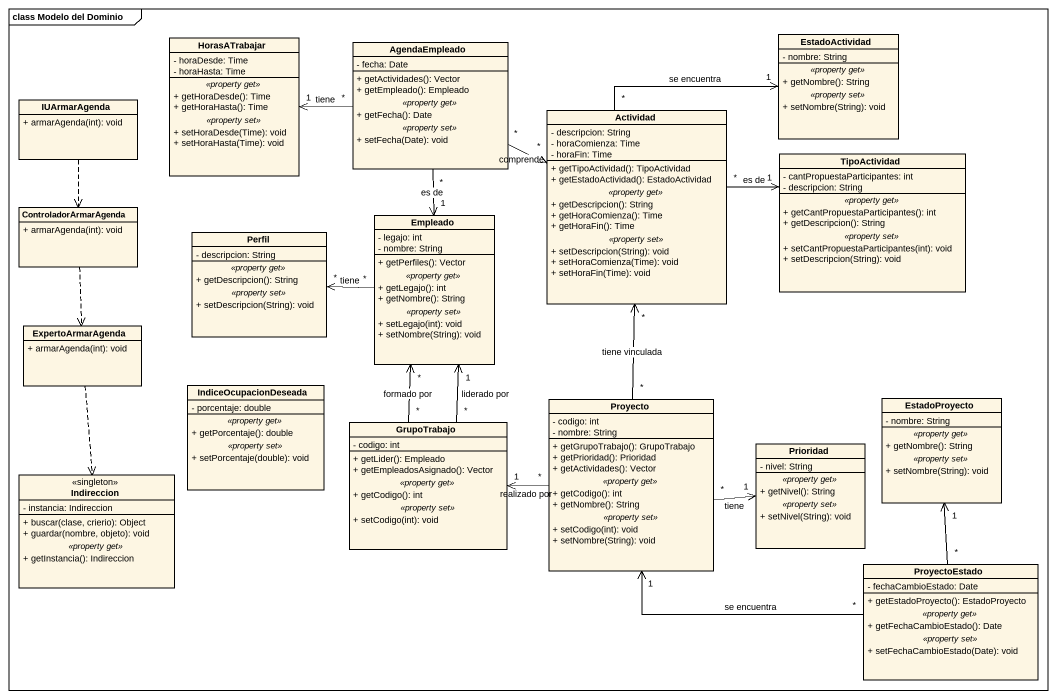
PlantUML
@startuml
mainframe class Modelo del Dominio
hide circle
hide empty members
skinparam classAttributeIconSize 0
class HorasATrabajar {
  - horaDesde: Time
  - horaHasta: Time
  .. <<property get>> ..
  + getHoraDesde(): Time
  + getHoraHasta(): Time
  .. <<property set>> ..
  + setHoraDesde(Time): void
  + setHoraHasta(Time): void
}
class EstadoActividad {
  - nombre: String
  .. <<property get>> ..
  + getNombre(): String
  .. <<property set>> ..
  + setNombre(String): void
}
class AgendaEmpleado {
  - fecha: Date
  --
  + getActividades(): Vector
  + getEmpleado(): Empleado
  .. <<property get>> ..
  + getFecha(): Date
  .. <<property set>> ..
  + setFecha(Date): void
}
class IUArmarAgenda {
  + armarAgenda(int): void
}
class Actividad {
  - descripcion: String
  - horaComienza: Time
  - horaFin: Time
  --
  + getTipoActividad(): TipoActividad
  + getEstadoActividad(): EstadoActividad
  .. <<property get>> ..
  + getDescripcion(): String
  + getHoraComienza(): Time
  + getHoraFin(): Time
  .. <<property set>> ..
  + setDescripcion(String): void
  + setHoraComienza(Time): void
  + setHoraFin(Time): void
}
class TipoActividad {
  - cantPropuestaParticipantes: int
  - descripcion: String
  .. <<property get>> ..
  + getCantPropuestaParticipantes(): int
  + getDescripcion(): String
  .. <<property set>> ..
  + setCantPropuestaParticipantes(int): void
  + setDescripcion(String): void
}
class ControladorArmarAgenda {
  + armarAgenda(int): void
}
class Perfil {
  - descripcion: String
  .. <<property get>> ..
  + getDescripcion(): String
  .. <<property set>> ..
  + setDescripcion(String): void
}
class Empleado {
  - legajo: int
  - nombre: String
  --
  + getPerfiles(): Vector
  .. <<property get>> ..
  + getLegajo(): int
  + getNombre(): String
  .. <<property set>> ..
  + setLegajo(int): void
  + setNombre(String): void
}
class ExpertoArmarAgenda {
  + armarAgenda(int): void
}
class IndiceOcupacionDeseada {
  - porcentaje: double
  .. <<property get>> ..
  + getPorcentaje(): double
  .. <<property set>> ..
  + setPorcentaje(double): void
}
class GrupoTrabajo {
  - codigo: int
  --
  + getLider(): Empleado
  + getEmpleadosAsignado(): Vector
  .. <<property get>> ..
  + getCodigo(): int
  .. <<property set>> ..
  + setCodigo(int): void
}
class Proyecto {
  - codigo: int
  - nombre: String
  --
  + getGrupoTrabajo(): GrupoTrabajo
  + getPrioridad(): Prioridad
  + getActividades(): Vector
  .. <<property get>> ..
  + getCodigo(): int
  + getNombre(): String
  .. <<property set>> ..
  + setCodigo(int): void
  + setNombre(String): void
}
class EstadoProyecto {
  - nombre: String
  .. <<property get>> ..
  + getNombre(): String
  .. <<property set>> ..
  + setNombre(String): void
}
class Prioridad {
  - nivel: String
  .. <<property get>> ..
  + getNivel(): String
  .. <<property set>> ..
  + setNivel(String): void
}
class Indireccion <<singleton>> {
  - instancia: Indireccion
  --
  + buscar(clase, crierio): Object
  + guardar(nombre, objeto): void
  .. <<property get>> ..
  + getInstancia(): Indireccion
}
class ProyectoEstado {
  - fechaCambioEstado: Date
  --
  + getEstadoProyecto(): EstadoProyecto
  .. <<property get>> ..
  + getFechaCambioEstado(): Date
  .. <<property set>> ..
  + setFechaCambioEstado(Date): void
}
AgendaEmpleado "*" -left-> "1" HorasATrabajar : tiene
AgendaEmpleado "*" -right-> "*" Actividad : comprende
AgendaEmpleado "*" --> "1" Empleado : es de
IUArmarAgenda ..> ControladorArmarAgenda
Actividad "*" -right-> "1" EstadoActividad : se encuentra
Actividad "*" -right-> "1" TipoActividad : es de
ControladorArmarAgenda ..> ExpertoArmarAgenda
Empleado "*" -left-> "*" Perfil : tiene
ExpertoArmarAgenda ..> Indireccion
GrupoTrabajo "*" -up-> "*" Empleado : formado por
GrupoTrabajo "*" -up-> "1" Empleado : liderado por
Proyecto "*" -up-> "*" Actividad : tiene vinculada
Proyecto "*" -left-> "1" GrupoTrabajo : realizado por
Proyecto "*" -right-> "1" Prioridad : tiene
Proyecto "1" <-right- "*" ProyectoEstado : se encuentra
ProyectoEstado "*" -up-> "1" EstadoProyecto
@enduml
